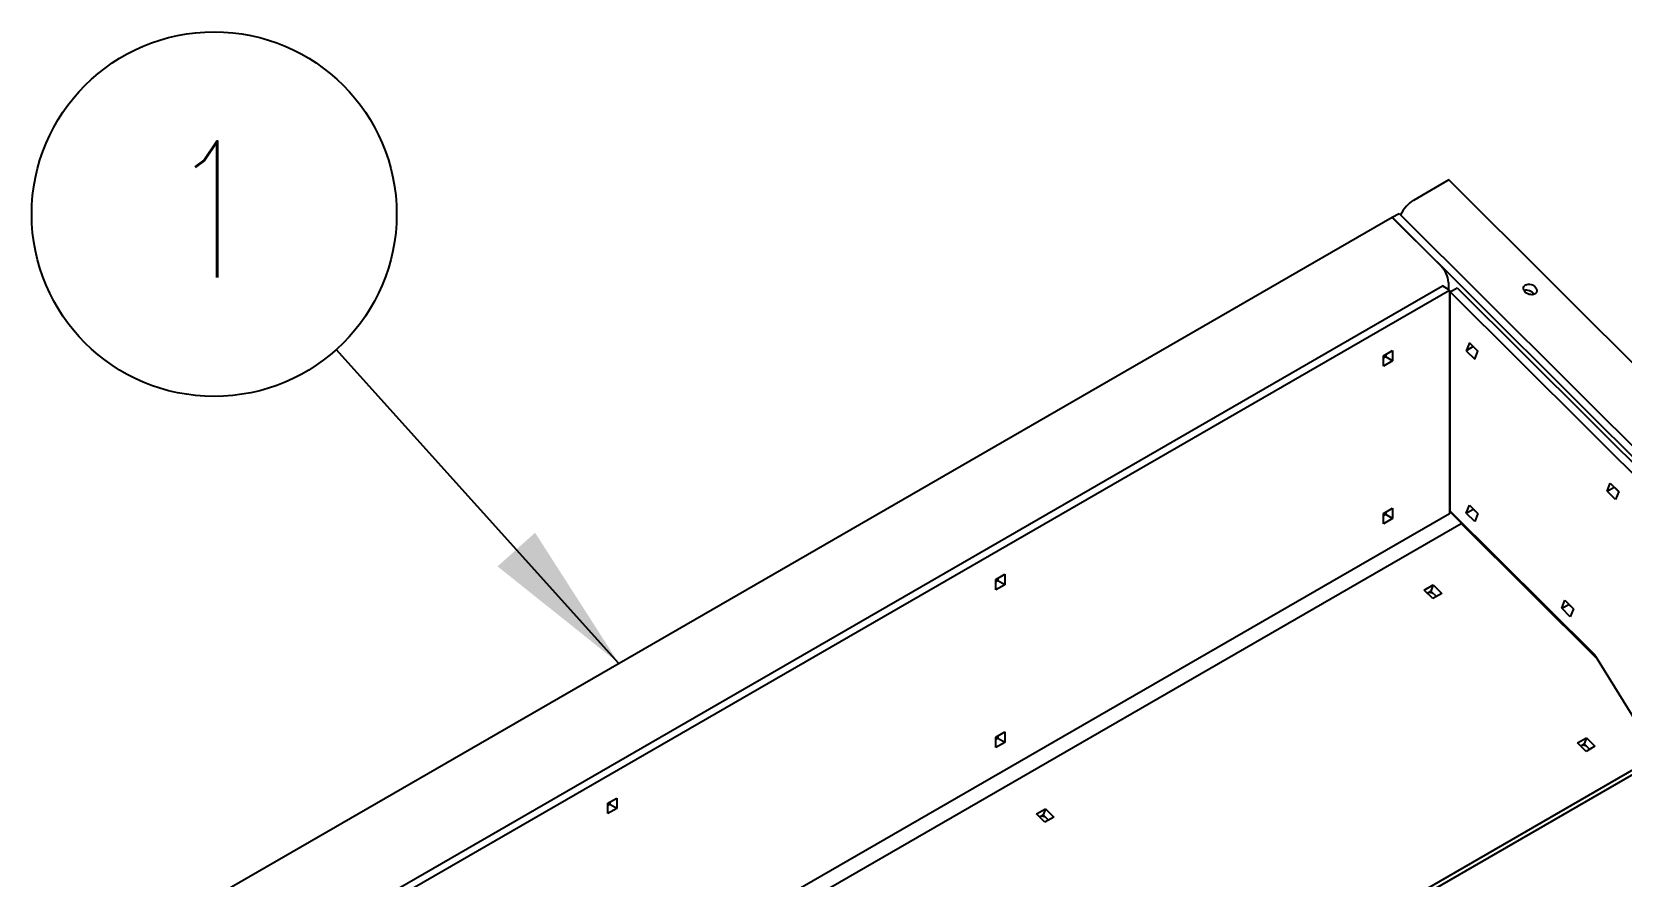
# Model space of a CAD drawing. Header units: millimetres. Extents: x 0 to 55611, y 0 to 32827.
# Drawn here: x 41850 to 43145, y 15516 to 16205 of the extents above; entities that cross this region are included whole.
import ezdxf

# ---------------------------------------------------------------- set-up
doc = ezdxf.new("R2010")
doc.units = ezdxf.units.MM
doc.header["$LTSCALE"] = 10
doc.linetypes.add('SLD-Continua', pattern=[0])
doc.layers.add('EQUIPO', color=30, linetype='SLD-Continua')
doc.layers.add('FIMSA-ACOTACIONES', color=7, linetype='SLD-Continua')
doc.styles.add('1', font='romans.shx', dxfattribs={"height": 125})
doc.styles.add('SLDTEXTSTYLE18', font='romans.shx', dxfattribs={"width": 0.75})
doc.dimstyles.new('50', dxfattribs={"dimscale": 0, "dimtxt": 125, "dimasz": 125, "dimexe": 125, "dimexo": 125, "dimgap": 50, "dimtad": 1, "dimdec": 0, "dimlfac": 49.861111, "dimzin": 1, "dimtxsty": '1', "dimcen": 2.5, "dimclrd": 1, "dimclre": 1, "dimadec": 0, "dimazin": 0, "dimtfac": 1, "dimtdec": 0, "dimtmove": 0, "dimatfit": 3, "dimfxl": 1, "dimtzin": 1, "dimarcsym": 0})

# ---------------------------------------------------------------- blocks, each defined once
blk = doc.blocks.new('SW_NOTE_0_14')
at = {"layer": 'FIMSA-ACOTACIONES', "color": 0}
blk.add_circle((-99.5, 110.5), 148.7, dxfattribs=at)
at = {"layer": 'FIMSA-ACOTACIONES', "color": 0, "insert": (-100.6, 170), "char_height": 111.1, "attachment_point": 2, "style": 'SLDTEXTSTYLE18'}
blk.add_mtext('1', dxfattribs=at)

msp = doc.modelspace()

# ---------------------------------------------------------------- linework, layer by layer
at = {"layer": 'EQUIPO', "linetype": 'SLD-Continua', "lineweight": 25}
for p, q in [((43004.9, 16084.3), (42976, 16067.6)), ((45790.3, 13305.5), (43004.9, 16084.3)), ((42958.8, 16053.7), (41900.9, 15443)), ((42958.6, 16053.6), (42958.7, 16053.8)), ((42958.7, 16053.8), (42964.3, 16057)), ((42958.7, 16053.8), (43250.7, 15762.5)), ((42998.4, 16014.1), (42958.8, 16053.7)), ((42964.3, 16057), (43256.3, 15765.7)), ((43004.5, 16000.6), (43004.5, 15995)), ((41951.5, 15392.7), (42999.7, 15997.8)), ((41957.2, 15389.4), (43005.3, 15994.5)), ((43005.3, 15994.5), (42999.7, 15997.8)), ((43005.3, 15994.5), (43005.3, 15812)), ((43006, 15993), (43011.7, 15996.3)), ((43006, 15993), (43174, 15825.4)), ((43006, 15814.2), (43006, 15993)), ((43011.7, 15996.3), (43179.7, 15828.7)), ((43021.6, 15951.5), (43019.1, 15945)), ((43024.7, 15948.3), (43019.1, 15945)), ((43028.5, 15944.6), (43021.6, 15951.5)), ((43024.8, 15948.4), (43024.7, 15948.3)), ((43024.7, 15948.3), (43028.5, 15944.5)), ((42951.7, 15940.9), (42959.1, 15945.1)), ((42951.7, 15932.4), (42951.7, 15940.9)), ((42953.4, 15939.9), (42951.7, 15938.9)), ((42959.1, 15936.6), (42951.7, 15932.4)), ((42953.4, 15941.8), (42953.4, 15939.9)), ((42959.1, 15936.6), (42953.4, 15939.9)), ((42959.1, 15945.1), (42959.1, 15936.6)), ((43019.1, 15945), (43026, 15938.1)), ((43026, 15938.1), (43028.5, 15944.6)), ((43026.8, 15946.2), (43026.6, 15946.5)), ((43133.8, 15830.5), (43136.3, 15837)), ((43133.8, 15830.5), (43139.5, 15833.8)), ((43140.7, 15823.6), (43133.8, 15830.5)), ((43136.3, 15837), (43143.3, 15830.2)), ((43139.5, 15833.8), (43139.5, 15833.9)), ((43143.2, 15830.1), (43139.5, 15833.8)), ((43143.3, 15830.2), (43140.7, 15823.6)), ((43141.5, 15831.7), (43141.4, 15832)), ((43019.1, 15812.6), (43021.6, 15819.1)), ((43021.6, 15819.1), (43028.5, 15812.2)), ((43005.3, 15812), (42074.2, 15274.5)), ((42082.7, 15265.9), (43014.9, 15804.1)), ((42951.7, 15812.3), (42959.1, 15816.5)), ((42951.7, 15803.8), (42951.7, 15812.3)), ((42953.4, 15811.3), (42951.7, 15810.3)), ((42959.1, 15808), (42951.7, 15803.8)), ((42953.4, 15813.3), (42953.4, 15811.3)), ((42959.1, 15808), (42953.4, 15811.3)), ((42959.1, 15816.5), (42959.1, 15808)), ((43124.3, 15696.3), (43006, 15814.2)), ((43006.9, 15812.8), (43125.5, 15694.4)), ((43014.9, 15804.1), (43126.5, 15692.8)), ((43019.1, 15812.6), (43024.7, 15815.8)), ((43026, 15805.7), (43019.1, 15812.6)), ((43024.7, 15815.8), (43024.8, 15815.9)), ((43028.5, 15812.1), (43024.7, 15815.8)), ((43028.5, 15812.2), (43026, 15805.7)), ((43026.8, 15813.8), (43026.6, 15814.1)), ((42635.6, 15758.4), (42643, 15762.6)), ((42635.6, 15749.9), (42635.6, 15758.4)), ((42637.3, 15757.4), (42635.6, 15756.4)), ((42643, 15754.1), (42635.6, 15749.9)), ((42637.3, 15759.4), (42637.3, 15757.4)), ((42643, 15754.1), (42637.3, 15757.4)), ((42643, 15762.6), (42643, 15754.1)), ((42984.9, 15749.7), (42992.2, 15753.9)), ((42992.2, 15753.9), (42990.3, 15748.9)), ((42992.2, 15753.9), (42999.1, 15747)), ((42991.8, 15742.8), (42984.9, 15749.7)), ((42987.4, 15747.2), (42990.3, 15748.9)), ((42990.3, 15748.9), (42994.7, 15744.5)), ((42999.1, 15747), (42991.8, 15742.8)), ((43097, 15734.9), (43099.5, 15741.4)), ((43099.5, 15741.4), (43106.4, 15734.5)), ((43097, 15734.9), (43102.6, 15738.1)), ((43103.9, 15728), (43097, 15734.9)), ((43102.6, 15738.1), (43102.7, 15738.2)), ((43106.4, 15734.4), (43102.6, 15738.1)), ((43106.4, 15734.5), (43103.9, 15728)), ((43104.7, 15736.1), (43104.6, 15736.3)), ((43173.2, 15616.9), (43124.8, 15695.6)), ((43193.8, 15625.6), (42246, 15078.5)), ((42635.6, 15629.8), (42643, 15634)), ((42635.6, 15621.3), (42635.6, 15629.8)), ((42637.3, 15628.8), (42635.6, 15627.8)), ((42643, 15625.5), (42635.6, 15621.3)), ((42637.3, 15630.8), (42637.3, 15628.8)), ((42643, 15625.5), (42637.3, 15628.8)), ((42643, 15634), (42643, 15625.5)), ((43109.8, 15625.1), (43117.1, 15629.3)), ((43116.7, 15618.2), (43109.8, 15625.1)), ((43112.3, 15622.6), (43115.2, 15624.3)), ((43117.1, 15629.3), (43115.2, 15624.3)), ((43115.2, 15624.3), (43119.6, 15619.9)), ((43117.1, 15629.3), (43124, 15622.4)), ((43185.8, 15617.1), (42248.5, 15076)), ((43124, 15622.4), (43116.7, 15618.2)), ((42319.5, 15575.9), (42326.9, 15580.1)), ((42319.5, 15567.4), (42319.5, 15575.9)), ((42321.2, 15574.9), (42319.5, 15573.9)), ((42326.9, 15571.6), (42319.5, 15567.4)), ((42321.2, 15576.9), (42321.2, 15574.9)), ((42326.9, 15571.6), (42321.2, 15574.9)), ((42326.9, 15580.1), (42326.9, 15571.6)), ((42668.8, 15567.2), (42676.1, 15571.4)), ((42676.1, 15571.4), (42674.2, 15566.4)), ((42676.1, 15571.4), (42683, 15564.5)), ((42675.7, 15560.3), (42668.8, 15567.2)), ((42671.3, 15564.7), (42674.2, 15566.4)), ((42674.2, 15566.4), (42678.6, 15562)), ((42683, 15564.5), (42675.7, 15560.3))]:
    msp.add_line(p, q, dxfattribs=at)
at = {"layer": 'EQUIPO', "linetype": 'SLD-Continua', "lineweight": 25, "flags": 128}
msp.add_lwpolyline([(43074.9, 15991.3), (43073.9, 15990.9), (43072.8, 15990.6), (43071.6, 15990.7), (43070.4, 15990.9), (43069.2, 15991.3), (43068.2, 15991.9), (43067.2, 15992.7), (43066.5, 15993.6), (43066, 15994.5), (43065.8, 15995.5), (43065.8, 15996.5), (43066.1, 15997.3), (43066.7, 15998.1), (43067.5, 15998.7), (43068.4, 15999.1), (43069.6, 15999.3), (43070.7, 15999.3), (43072, 15999.1), (43073.1, 15998.7), (43074.2, 15998), (43075.1, 15997.3), (43075.9, 15996.4), (43076.4, 15995.4), (43076.6, 15994.5), (43076.6, 15993.5), (43076.3, 15992.6), (43075.7, 15991.9), (43074.9, 15991.3)], dxfattribs=at)
at = {"layer": 'EQUIPO', "linetype": 'SLD-Continua', "lineweight": 25}
for centre, radius, start, end in [((42984.1, 15999.5), 20.5, 2.8931, 45.4808), ((43068.3, 15987.5), 6.83, 30.3249, 107.5321), ((42944.1, 15945.7), 9.79, 320.9077, 335.1478), ((42944.1, 15817.1), 9.79, 320.9077, 335.1478), ((43012.9, 15818.8), 8.46, 206.7901, 224.6653), ((42628, 15763.2), 9.79, 320.9077, 335.1478), ((42989, 15740.5), 7.23, 63.737, 95.2266), ((43121.5, 15693.5), 3.86, 31.8407, 45.2925), ((42628, 15634.6), 9.79, 320.9077, 335.1478), ((43113.9, 15615.9), 7.23, 63.737, 95.2266), ((42311.9, 15580.8), 9.79, 320.9077, 335.1478), ((42672.9, 15558), 7.23, 63.737, 95.2266)]:
    msp.add_arc(centre, radius, start, end, dxfattribs=at)
msp.add_ellipse((42976, 16050.3), major_axis=(9.4, 18.4), ratio=0.575154, start_param=0.723389, end_param=1.560089, dxfattribs=at)

# ---------------------------------------------------------------- block references
at = {"layer": 'FIMSA-ACOTACIONES'}
msp.add_blockref('SW_NOTE_0_14', (42098.1, 15945.9), dxfattribs=at)

# ---------------------------------------------------------------- leaders
msp.add_leader([(42328.5, 15689.9), (42098.1, 15945.9)], dimstyle='50', override={"dimscale": 1, "dimlfac": 1})

doc.saveas('drawing.dxf')
